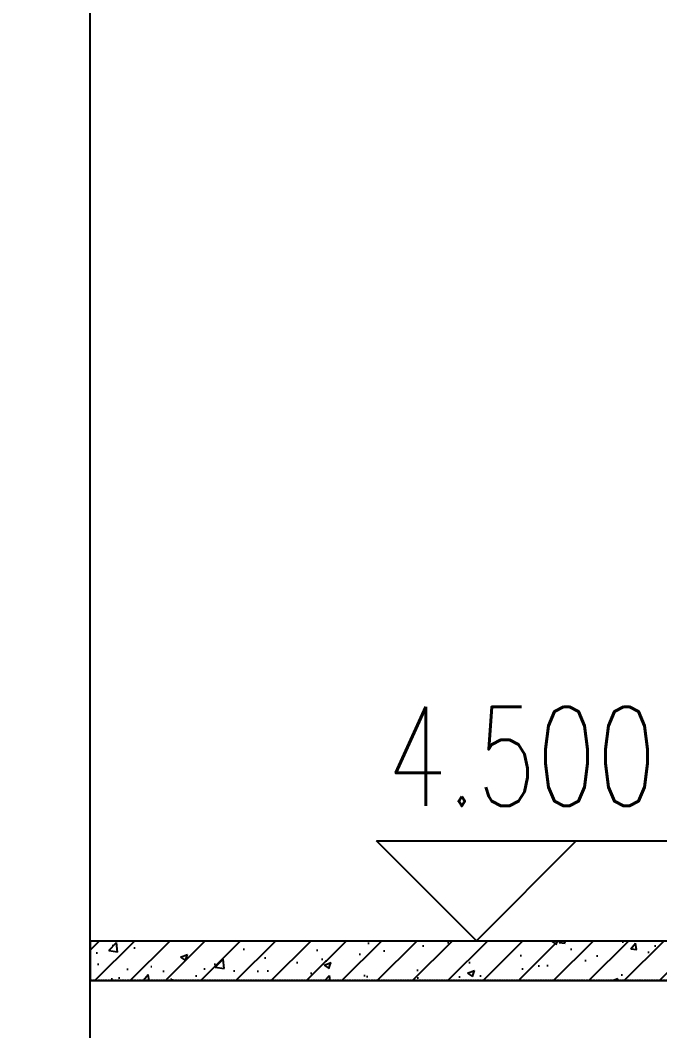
# Model space of a CAD drawing. Extents: x 220580 to 2027826, y -309201 to 71987.
# Drawn here: x 287703 to 289625, y -191068 to -188032 of the extents above; entities that cross this region are included whole.
import ezdxf

# ---------------------------------------------------------------- set-up
doc = ezdxf.new("R2010")
doc.units = 0
doc.linetypes.add('DASH', pattern=[0.35, 0.25, -0.1])
for name, color, linetype in [('20剖面图$0$PUB_HATCH', 8, 'Continuous'), ('A-SFCE', 30, 'Continuous'), ('AS-COLN', 6, 'Continuous'), ('DIM_ELEV', 3, 'Continuous'), ('DIM_SYMB', 3, 'Continuous'), ('PUB_TEXT', 7, 'Continuous')]:
    doc.layers.add(name, color=color, linetype=linetype)
doc.styles.add('_TCH_DIM', font='SIMPLEX', dxfattribs={"bigfont": 'GBCBIG'})

msp = doc.modelspace()

# ---------------------------------------------------------------- hatches: boundary and pattern name
at = {"layer": '20剖面图$0$PUB_HATCH'}
h = msp.add_hatch(dxfattribs=at)
h.set_pattern_fill('钢筋混凝土', color=256, scale=30, style=0)
h.set_pattern_definition([(45, (0, -1864.91), (-53.033009, 53.033009), []), (50, (0, -1864.9), (215.178055, -18.82564), [22.5, -247.5]), (355, (0, -1864.9), (-41.6254, 225.65764), [18, -198]), (100.4514, (17.93, -1866.48), (173.55281, 206.83186), [19.12206, -210.34263]), (46.1842, (0, -1804.9), (320.17231, -49.6557), [33.75, -371.25]), (96.6356, (26.68, -1809.05), (280.3988, 292.23536), [28.6831, -315.5139]), (351.1842, (0, -1804.9), (280.39858, 292.23558), [27, -297]), (21, (30, -1819.9), (179.07212, -120.78567), [22.5, -247.5]), (326, (30, -1819.9), (72.9946, 217.54501), [18, -198]), (71.4514, (44.92, -1829.97), (252.06679, 96.75915), [19.12206, -210.34263]), (37.5, (0, -1864.91), (3.647957, 99.868156), [0, -195.6, 0, -201, 0, -198.75]), (7.5, (0, -1864.91), (78.92086, 118.323514), [0, -114.6, 0, -191.1, 0, -75.75]), (327.5, (-66.9, -1864.91), (160.14673, -6.766462), [0, -75, 0, -234, 0, -310.5]), (317.5, (-96.9, -1864.91), (174.95585, 30.031495), [0, -97.5, 0, -155.4, 0, -220.5])])
h.paths.add_polyline_path([(290971.2, -190857.1), (290671.2, -190857.1), (290671.2, -190797.1), (287912.5, -190797.1), (287912.5, -190917.1), (290971.2, -190917.1)])

# ---------------------------------------------------------------- linework, layer by layer
at = {"layer": 'A-SFCE', "linetype": 'DASH'}
msp.add_line((290671.2, -190917.1), (287912.5, -190917.1), dxfattribs=at)
at = {"layer": 'AS-COLN'}
for p, q in [((287912.5, -190797.1), (290671.2, -190797.1)), ((287912.5, -190797.1), (287912.5, -190917.1)), ((287912.5, -190917.1), (290971.2, -190917.1))]:
    msp.add_line(p, q, dxfattribs=at)
at = {"layer": 'DIM_ELEV'}
for p, q in [((289073.5, -190797.1), (288773.5, -190497.1)), ((288773.5, -190497.1), (290218.5, -190497.1)), ((289073.5, -190797.1), (289373.5, -190497.1)), ((288373.5, -190797.1), (289373.5, -190797.1))]:
    msp.add_line(p, q, dxfattribs=at)
at = {"layer": 'DIM_SYMB'}
msp.add_lwpolyline([(287912.5, -197191.5), (287912.5, -191516.5), (287702.5, -191440.1), (288122.5, -191366.1), (287912.5, -191291.5), (287912.5, -185616.6)], dxfattribs=at)

# ---------------------------------------------------------------- texts
at = {"layer": 'PUB_TEXT', "style": '_TCH_DIM', "width": 0.705882}
msp.add_text('4.500', height=297.5, dxfattribs=at).set_placement((288804.4, -190392.1))

doc.saveas('drawing.dxf')
